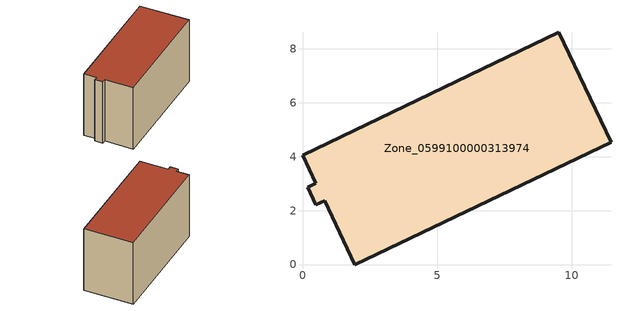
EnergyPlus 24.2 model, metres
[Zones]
Zone_0599100000313974
 floor ground (C_G): 9.51,8.61 11.45,4.54 1.94,0 0.82,2.36 0.5,2.21 0.19,2.86 0.5,3.01 0,4.05 z0
 wall outside (C_F): 0.5,3.01 0.19,2.86 0.5,2.21 0.82,2.36 1.94,0 11.45,4.54 9.51,8.61 0,4.05 0.5,3.01 z0:6.18
 roof outside (C_R): 9.51,8.61 0,4.05 0.5,3.01 0.19,2.86 0.5,2.21 0.82,2.36 1.94,0 11.45,4.54 z6.18
[BUILDING]
Pand.0599100000313974: North Axis=0; Terrain=City; Loads Convergence Tolerance Value=0.04; Temperature Convergence Tolerance Value=0.4; Solar Distribution=FullExterior; Maximum Number of Warmup Days=25; Minimum Number of Warmup Days=1
[Site:Location]
Rotterdam.The.Hague.AP_ZH_NLD Design_Conditions: Latitude=51.96; Longitude=4.45; Time Zone=1; Elevation=-4.5
[SITE:GROUNDTEMPERATURE:BUILDINGSURFACE]
18, 18, 18, 18, 18, 18, 18, 18, 18, 18, 18, 18
[MATERIAL] Thermal Absorptance=0.9; Solar Absorptance=0.7; Visible Absorptance=0.7
Name | Roughness | Thickness | Conductivity | Density | Specific Heat
G.TI.1946 | MediumSmooth | 0.15 | 1 | 540 | 1210
F.TI.1946 | Rough | 0.3 | 0.857143 | 1920 | 840
R.TI.1946 | MediumRough | 0.2 | 0.1 | 1500 | 1000
[CONSTRUCTION]
C_G: G.TI.1946
C_F: F.TI.1946
C_R: R.TI.1946
[ZONE]
Zone_0599100000313974: Type=1; Multiplier=1; Ceiling Height=Autocalculate; Volume=Autocalculate; Floor Area=autocalculate; Part of Total Floor Area=Yes
[ZONEINFILTRATION:DESIGNFLOWRATE]
Infil_Zone_0599100000313974: Zone or ZoneList or Space or SpaceList=Zone_0599100000313974; Schedule=AlwaysOn; Design Flow Rate Calculation Method=Flow/Area; Flow Rate per Floor Area=0.003; Constant Term Coefficient=1; Temperature Term Coefficient=0; Velocity Term Coefficient=0; Velocity Squared Term Coefficient=0
[HVACTEMPLATE:ZONE:IDEALLOADSAIRSYSTEM]
Zone_0599100000313974: Maximum Heating Supply Air Temperature=50; Minimum Cooling Supply Air Temperature=13; Maximum Heating Supply Air Humidity Ratio=0.0156; Minimum Cooling Supply Air Humidity Ratio=0.0077; Heating Limit=NoLimit; Cooling Limit=NoLimit; Dehumidification Control Type=ConstantSensibleHeatRatio; Cooling Sensible Heat Ratio=0.7; Dehumidification Setpoint=60; Humidification Control Type=None; Humidification Setpoint=30; Outdoor Air Method=None; Outdoor Air Flow Rate per Person=0.00944; Outdoor Air Flow Rate per Zone Floor Area=0; Outdoor Air Flow Rate per Zone=0; Demand Controlled Ventilation Type=None; Outdoor Air Economizer Type=NoEconomizer; Heat Recovery Type=None; Sensible Heat Recovery Effectiveness=0.7; Latent Heat Recovery Effectiveness=0.65
[ZONECONTROL:THERMOSTAT]
ThermostatControl_Zone_0599100000313974: Zone or ZoneList=Zone_0599100000313974; Control Type Schedule=DualSetpointControlType; Control 1=Thermostat_Zone_0599100000313974; Temperature Difference Between Cutout And Setpoint=0
[THERMOSTATSETPOINT:DUALSETPOINT]
Thermostat_Zone_0599100000313974: Heating Setpoint Temperature Schedule=HeatingSetpoint_Zone_0599100000313974; Cooling Setpoint Temperature Schedule=CoolingSetpoint_Zone_0599100000313974
[SCHEDULE:COMPACT]
HeatingSetpoint_Zone_0599100000313974: Through: 12/31, For: AllDays, Until: 24:00, 21
CoolingSetpoint_Zone_0599100000313974: Through: 12/31, For: AllDays, Until: 24:00, 24
DualSetpointControlType: Through: 12/31, For: AllDays, Until: 24:00, 4
AlwaysOn: Through: 12/31, For: AllDays, Until: 24:00, 1
